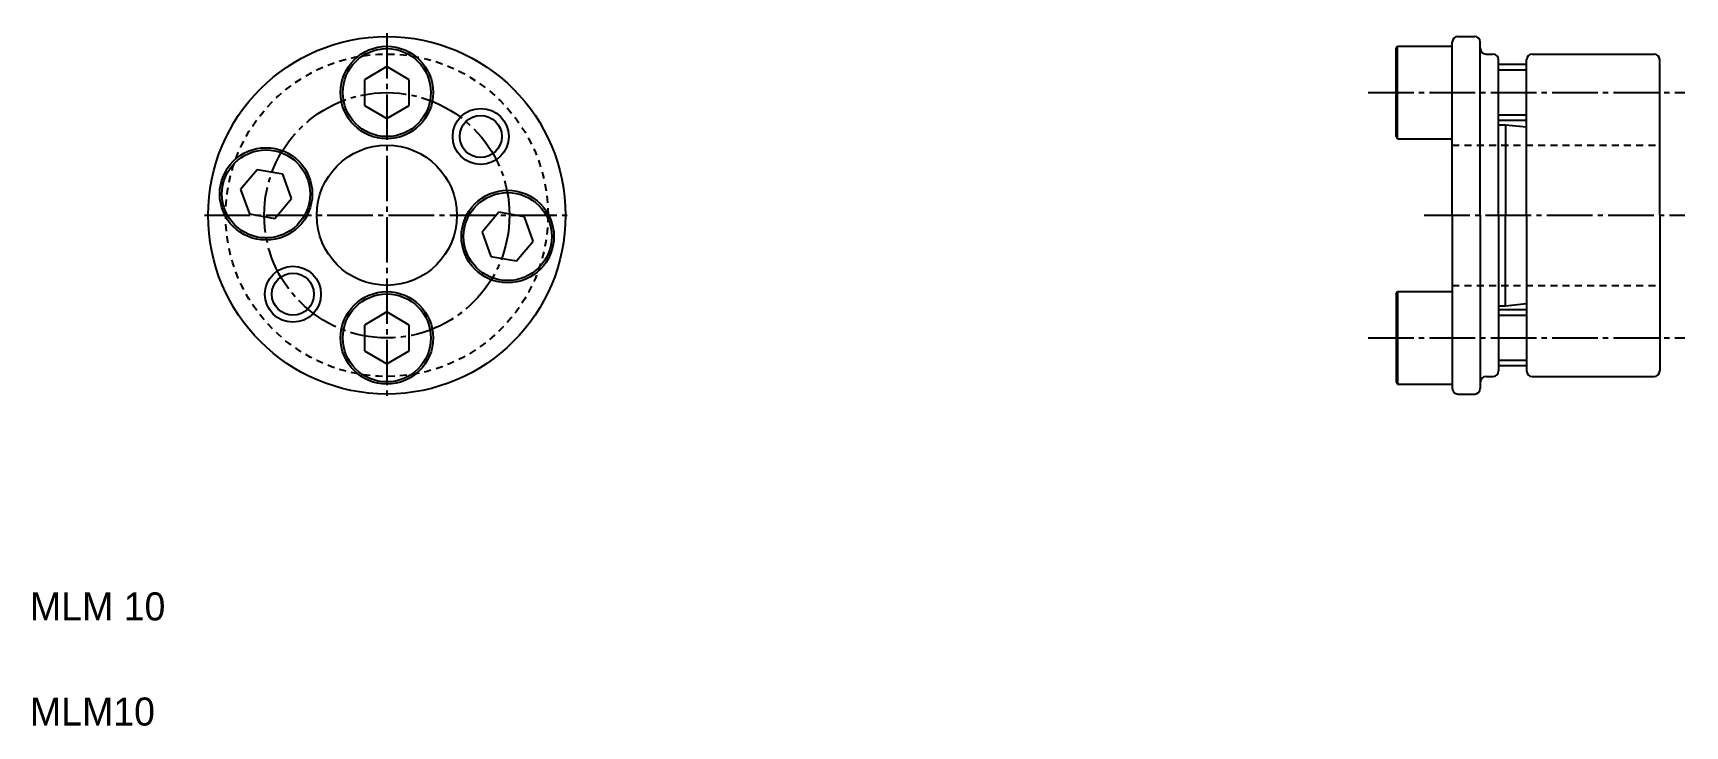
# Model space of a CAD drawing. Extents: x 5 to 123, y 5 to 54.
import ezdxf

# ---------------------------------------------------------------- set-up
doc = ezdxf.new("R2010")
doc.units = 0
doc.header["$LTSCALE"] = 0.25
doc.linetypes.add('CENTER', pattern=[17.5, 13, -1.5, 1.5, -1.5])
doc.linetypes.add('DASHED', pattern=[3.5, 2, -1.5])
doc.layers.get('0').update_dxf_attribs({"linetype": 'CONTINUOUS'})
doc.layers.add('CENTER', color=1, linetype='CENTER')

msp = doc.modelspace()

# ---------------------------------------------------------------- linework, layer by layer
for p, q in [((102.47, 53.29), (102.56, 53.45)), ((102.47, 47.01), (102.47, 53.29)), ((102.56, 46.85), (102.56, 53.45)), ((102.56, 53.45), (106.47, 53.45)), ((106.47, 41.4), (106.47, 53.75)), ((106.47, 46.85), (106.47, 53.45)), ((106.87, 54.15), (108.07, 54.15)), ((108.47, 41.4), (108.47, 53.75)), ((30.46, 52), (28.86, 51.07)), ((32.06, 51.07), (30.46, 52)), ((106.47, 48.15), (106.47, 52.15)), ((108.88, 52.9), (109.37, 52.9)), ((109.77, 41.4), (109.77, 52.5)), ((111.77, 52.15), (109.77, 52.15)), ((111.77, 41.4), (111.77, 52.5)), ((112.17, 52.9), (120.87, 52.9)), ((121.27, 41.4), (121.27, 52.5)), ((28.86, 51.07), (28.86, 49.22)), ((32.06, 49.22), (32.06, 51.07)), ((28.86, 49.22), (30.46, 48.3)), ((30.46, 48.3), (32.06, 49.22)), ((106.47, 47.57), (106.47, 47.57)), ((111.77, 48.15), (109.77, 48.15)), ((109.77, 47.85), (110.27, 47.85)), ((110.27, 47.85), (110.27, 41.4)), ((110.27, 47.85), (111.77, 47.7)), ((102.47, 47.01), (102.56, 46.85)), ((102.56, 46.85), (106.47, 46.85)), ((21.21, 44.65), (20.03, 43.24)), ((23.03, 44.33), (21.21, 44.65)), ((23.66, 42.6), (23.03, 44.33)), ((106.47, 44.49), (106.47, 44.49)), ((20.03, 43.24), (20.66, 41.5)), ((22.48, 41.18), (23.66, 42.6)), ((20.66, 41.5), (22.48, 41.18)), ((38.45, 41.61), (37.26, 40.2)), ((40.27, 41.29), (38.45, 41.61)), ((40.9, 39.56), (40.27, 41.29)), ((106.47, 41.4), (106.47, 29.05)), ((108.47, 41.4), (108.47, 29.05)), ((109.77, 41.4), (109.77, 30.3)), ((110.27, 34.95), (110.27, 41.4)), ((111.77, 41.4), (111.77, 30.3)), ((121.27, 41.4), (121.27, 30.3)), ((37.26, 40.2), (37.89, 38.46)), ((39.71, 38.14), (40.9, 39.56)), ((37.89, 38.46), (39.71, 38.14)), ((102.47, 35.79), (102.56, 35.95)), ((102.47, 35.79), (102.47, 29.51)), ((102.56, 35.95), (106.47, 35.95)), ((102.56, 35.95), (102.56, 29.35)), ((106.47, 35.95), (106.47, 29.35)), ((30.46, 34.5), (28.86, 33.57)), ((32.06, 33.57), (30.46, 34.5)), ((106.47, 34.65), (106.47, 30.65)), ((109.77, 34.95), (110.27, 34.95)), ((111.77, 34.65), (109.77, 34.65)), ((110.27, 34.95), (111.77, 35.1)), ((28.86, 33.57), (28.86, 31.72)), ((32.06, 31.72), (32.06, 33.57)), ((28.86, 31.72), (30.46, 30.8)), ((30.46, 30.8), (32.06, 31.72)), ((111.77, 30.65), (109.77, 30.65)), ((102.47, 29.51), (102.56, 29.35)), ((108.88, 29.9), (109.37, 29.9)), ((112.17, 29.9), (120.87, 29.9)), ((102.56, 29.35), (106.47, 29.35)), ((106.87, 28.65), (108.07, 28.65))]:
    msp.add_line(p, q)
at = {"color": 3}
for p, q in [((111.77, 51.75), (109.77, 51.75)), ((111.77, 48.55), (109.77, 48.55)), ((111.77, 34.25), (109.77, 34.25)), ((111.77, 31.05), (109.77, 31.05))]:
    msp.add_line(p, q, dxfattribs=at)
at = {"color": 3, "linetype": 'DASHED'}
for p, q in [((106.47, 46.4), (121.27, 46.4)), ((106.47, 36.4), (121.27, 36.4))]:
    msp.add_line(p, q, dxfattribs=at)
for centre, radius in [((30.46, 41.4), 12.75), ((30.46, 50.15), 3.3), ((30.46, 50.15), 3.14), ((37.16, 47.02), 1.5), ((30.46, 41.4), 5), ((39.08, 39.88), 3.3), ((39.08, 39.88), 3.14), ((23.76, 35.77), 1.5), ((30.46, 32.65), 3.3), ((30.46, 32.65), 3.14)]:
    msp.add_circle(centre, radius)
msp.add_circle((30.46, 41.4), 11.5, dxfattribs=at)
at = {"color": 3}
for centre in [(37.16, 47.02), (23.76, 35.77)]:
    msp.add_circle(centre, 2, dxfattribs=at)
at = {"color": 7}
for radius in [3.3, 3.14]:
    msp.add_circle((21.84, 42.92), radius, dxfattribs=at)
for centre, radius, start, end in [((106.87, 53.75), 0.4, 90, 180), ((108.07, 53.75), 0.4, 0, 90), ((108.88, 53.31), 0.41, 180, 270), ((109.37, 52.5), 0.4, 0, 90), ((112.17, 52.5), 0.4, 90, 180), ((120.87, 52.5), 0.4, 0, 90), ((108.88, 29.49), 0.41, 90, 180), ((109.37, 30.3), 0.4, 270, 0), ((112.17, 30.3), 0.4, 180, 270), ((120.87, 30.3), 0.4, 270, 0), ((106.87, 29.05), 0.4, 180, 270), ((108.07, 29.05), 0.4, 270, 0)]:
    msp.add_arc(centre, radius, start, end)
at = {"layer": 'CENTER', "color": 1, "linetype": 'CENTER'}
for p, q in [((30.46, 54.4), (30.46, 28.4)), ((100.47, 50.15), (123.07, 50.15)), ((17.46, 41.4), (43.46, 41.4)), ((104.47, 41.4), (123.07, 41.4)), ((100.47, 32.65), (123.07, 32.65))]:
    msp.add_line(p, q, dxfattribs=at)
msp.add_circle((30.46, 41.4), 8.75, dxfattribs=at)

# ---------------------------------------------------------------- texts
for s, p in [('MLM 10', (5, 12.5)), ('MLM10', (5, 5))]:
    msp.add_text(s, height=2).set_placement(p)

doc.saveas('drawing.dxf')
